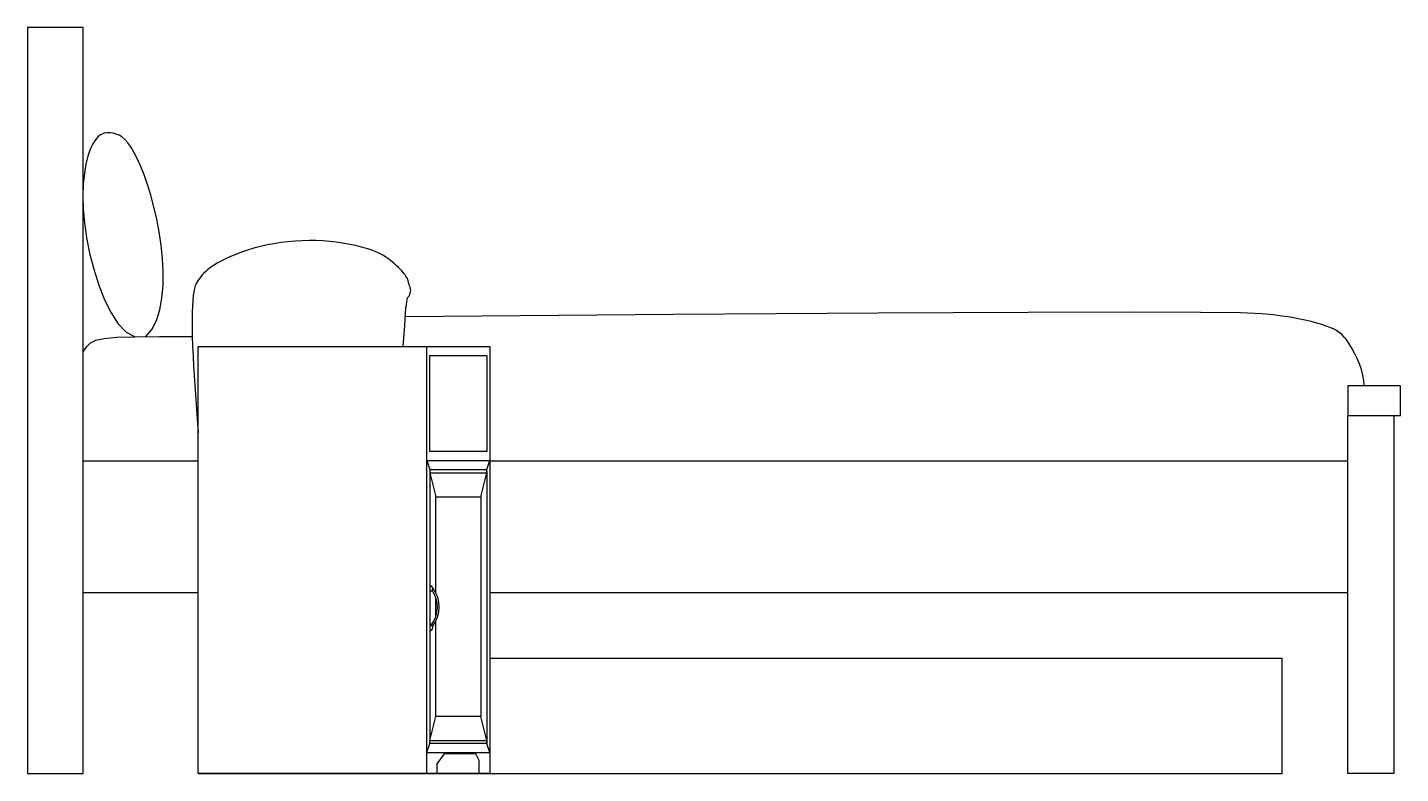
# Model space of a CAD drawing. Header units: centimetres. Extents: x 10855 to 11063, y -729 to -616.
import ezdxf

# ---------------------------------------------------------------- set-up
doc = ezdxf.new("R2010")
doc.units = ezdxf.units.CM

# ---------------------------------------------------------------- blocks, each defined once
blk = doc.blocks.new('A$C017D7900')
at = {"color": 7}
for p, q in [((-47.51, 47.25), (-47.51, 111.8)), ((-82.02, 94.43), (-99.4, 94.43)), ((-47.51, 94.53), (-37.97, 94.53)), ((91.65, 94.43), (-37.97, 94.43)), ((-47.06, 93.17), (-38.42, 93.17)), ((-47.06, 92.94), (-47.06, 52.25)), ((-47.06, 92.71), (-38.41, 92.71)), ((-38.42, 92.94), (-38.42, 52.25)), ((-82.02, 74.56), (-99.4, 74.56)), ((91.65, 74.56), (-37.97, 74.56)), ((-47.51, 50.44), (-37.97, 50.44))]:
    blk.add_line(p, q, dxfattribs=at)
for points in [[(-99.4, 159.99), (-107.83, 159.99), (-107.83, 47.25), (-99.4, 47.25)], [(-82.02, 111.8), (-37.97, 111.8), (-37.97, 47.25), (-82.02, 47.25)], [(-47.06, 110.44), (-38.42, 110.44), (-38.42, 95.89), (-47.06, 95.89)], [(99.6, 105.85), (91.65, 105.85), (91.65, 101.37), (99.6, 101.37)], [(91.65, 101.37), (98.58, 101.37), (98.58, 47.25), (91.65, 47.25)], [(-47.06, 52.25), (-38.42, 52.25), (-38.42, 51.8), (-47.06, 51.8)]]:
    blk.add_lwpolyline(points, close=True, dxfattribs=at)
for points in [[(-89.95, 113.27), (-89.04, 114.35), (-88.34, 115.71), (-87.84, 117.31), (-87.52, 119.08), (-87.35, 121), (-87.33, 123.01), (-87.44, 125.06), (-87.64, 127.11), (-87.94, 129.11), (-88.3, 131.04), (-88.73, 132.89), (-89.2, 134.64), (-89.7, 136.26), (-90.22, 137.74), (-90.74, 139.06), (-91.25, 140.21), (-91.74, 141.17), (-92.21, 141.96), (-92.67, 142.58), (-93.11, 143.07), (-93.55, 143.44), (-93.99, 143.71), (-94.42, 143.89), (-94.87, 144.01), (-95.32, 144.08), (-95.78, 144.09), (-96.23, 144), (-96.69, 143.81), (-97.13, 143.49), (-97.56, 143.03), (-97.96, 142.4), (-98.34, 141.58), (-98.69, 140.55), (-98.99, 139.33), (-99.23, 137.91), (-99.39, 136.31), (-99.45, 134.54), (-99.41, 132.59), (-99.23, 130.49), (-98.91, 128.25), (-98.44, 125.87), (-97.82, 123.45), (-97.06, 121.07), (-96.19, 118.84), (-95.19, 116.85), (-94.11, 115.2), (-92.93, 113.97), (-91.68, 113.27)], [(-51.05, 111.8), (-51.01, 112.46), (-50.92, 113.71), (-50.84, 114.88), (-50.78, 115.93), (-50.71, 116.83), (-50.65, 117.54), (-50.59, 118.1), (-50.54, 118.51), (-50.48, 118.81), (-50.42, 119.02), (-50.37, 119.17), (-50.31, 119.27), (-50.25, 119.36), (-50.19, 119.45), (-50.14, 119.55), (-50.08, 119.66), (-50.04, 119.77), (-49.99, 119.89), (-49.96, 120.01), (-49.94, 120.13), (-49.93, 120.26), (-49.94, 120.38), (-49.96, 120.5), (-49.99, 120.62), (-50.03, 120.74), (-50.07, 120.86), (-50.11, 120.96), (-50.15, 121.07), (-50.18, 121.16), (-50.21, 121.25), (-50.23, 121.34), (-50.25, 121.42), (-50.26, 121.5), (-50.28, 121.57), (-50.3, 121.65), (-50.32, 121.74), (-50.35, 121.83), (-50.38, 121.92), (-50.43, 122.03), (-50.49, 122.15), (-50.56, 122.28), (-50.66, 122.43), (-50.78, 122.59), (-50.92, 122.78), (-51.09, 122.98), (-51.29, 123.21), (-51.52, 123.46), (-51.78, 123.72), (-52.06, 123.99), (-52.36, 124.27), (-52.67, 124.54), (-53, 124.8), (-53.33, 125.06), (-53.68, 125.3), (-54.04, 125.53), (-54.43, 125.74), (-54.85, 125.95), (-55.31, 126.15), (-55.83, 126.34), (-56.4, 126.53), (-57.03, 126.71), (-57.74, 126.9), (-58.52, 127.07), (-59.36, 127.24), (-60.26, 127.4), (-61.2, 127.53), (-62.18, 127.64), (-63.19, 127.73), (-64.22, 127.78), (-65.27, 127.79), (-66.34, 127.77), (-67.41, 127.71), (-68.48, 127.61), (-69.54, 127.48), (-70.59, 127.32), (-71.63, 127.12), (-72.64, 126.89), (-73.63, 126.62), (-74.58, 126.33), (-75.49, 126.02), (-76.35, 125.7), (-77.15, 125.36), (-77.9, 125.02), (-78.58, 124.68), (-79.19, 124.35), (-79.72, 124.03), (-80.17, 123.72), (-80.57, 123.42), (-80.9, 123.13), (-81.19, 122.85), (-81.44, 122.59), (-81.66, 122.33), (-81.86, 122.07), (-82.04, 121.83), (-82.2, 121.57), (-82.35, 121.28), (-82.48, 120.95), (-82.6, 120.54), (-82.7, 120.06), (-82.78, 119.47), (-82.85, 118.75), (-82.91, 117.9), (-82.94, 116.92), (-82.96, 115.82), (-82.95, 114.6), (-82.93, 113.29), (-82.89, 111.88), (-82.82, 110.39), (-82.74, 108.82)], [(94.13, 105.85), (94.08, 106.62), (93.92, 107.45), (93.69, 108.3), (93.38, 109.15), (93.03, 109.99), (92.65, 110.79), (92.26, 111.53), (91.86, 112.18), (91.48, 112.74), (91.11, 113.2), (90.73, 113.59), (90.34, 113.91), (89.91, 114.19), (89.45, 114.43), (88.93, 114.65), (88.35, 114.87), (87.69, 115.09), (86.94, 115.31), (86.11, 115.54), (85.18, 115.76), (84.14, 115.98), (83, 116.19), (81.74, 116.39), (80.36, 116.57), (78.63, 116.73), (75.42, 116.86), (69.37, 116.94), (59.14, 116.97), (43.36, 116.93), (20.69, 116.81), (-10.23, 116.6), (-50.76, 116.27)], [(-99.4, 111), (-98.88, 111.76), (-98.3, 112.33), (-97.48, 112.74), (-96.22, 113.01), (-94.33, 113.18), (-91.62, 113.26), (-87.9, 113.3), (-82.96, 113.3)], [(-82.74, 108.82), (-82.02, 98.73)], [(-47.51, 94.53), (-47.06, 93.17), (-47.06, 92.71), (-46.15, 89.07), (-39.33, 89.07), (-38.41, 92.71), (-38.42, 93.17), (-37.97, 94.53)], [(-46.15, 74.59), (-46.15, 89.07), (-39.33, 89.07), (-39.33, 55.89), (-46.15, 55.89), (-46.15, 70.25)], [(-46.15, 70.95), (-46.15, 73.89)], [(-82.02, 47.25), (81.72, 47.25), (81.72, 64.63), (-37.97, 64.63)], [(-47.51, 50.44), (-47.06, 51.8), (-47.06, 52.25), (-46.15, 55.89)], [(-37.97, 50.44), (-38.42, 51.8), (-38.42, 52.25), (-39.33, 55.89)], [(-39.57, 47.25), (-39.57, 49.23), (-40.07, 50.22), (-44.86, 50.22), (-46.01, 48.73), (-46.01, 47.25)]]:
    blk.add_lwpolyline(points, dxfattribs=at)
for centre, radius, start, end in [((-47.06, 75.21), 0.454, 270, 90), ((-50.36, 72.42), 4.46, 322.3415, 34.4649), ((-50.36, 72.42), 4.74, 321.731, 37.5038), ((-47.06, 69.3), 0.454, 270, 90)]:
    blk.add_arc(centre, radius, start, end, dxfattribs=at)

msp = doc.modelspace()

# ---------------------------------------------------------------- block references
at = {"color": 7}
msp.add_blockref('A$C017D7900', (10963.12, -775.86), dxfattribs=at)

doc.saveas('drawing.dxf')
